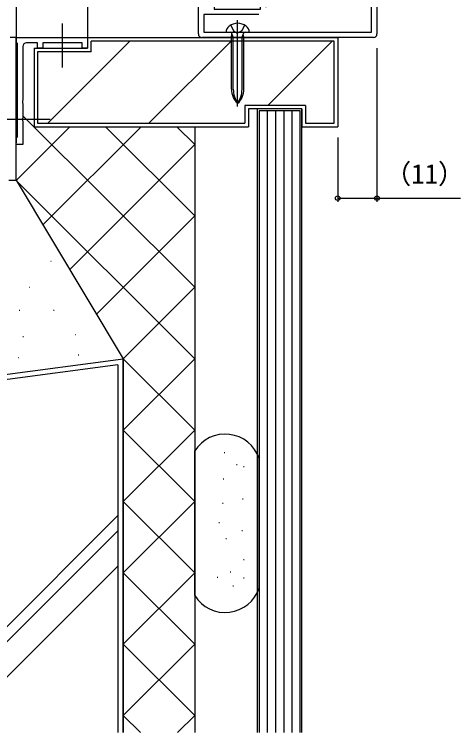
# Model space of a CAD drawing. Units: millimetres, scale not verified. Extents: x -438 to 438, y -464 to 465.
# Drawn here: x 144 to 268.9, y 18 to 219.3 of the extents above; entities that cross this region are included whole.
import ezdxf
from ezdxf.enums import TextEntityAlignment as Align

# ---------------------------------------------------------------- set-up
doc = ezdxf.new("R2010")
doc.units = ezdxf.units.MM
doc.header["$LTSCALE"] = 4
for name, color, linetype in [('0-2_YKK_11', 7, 'Continuous'), ('0-4_YKK_12', 2, 'Continuous'), ('0-5_YKK_13', 4, 'Continuous'), ('0-7_YKK_D', 6, 'Continuous'), ('0-9_YSS_K', 3, 'Continuous'), ('0-A_YSS_KE', 3, 'Continuous')]:
    doc.layers.add(name, color=color, linetype=linetype)
doc.styles.add('ＭＳ ゴシック', font='')
doc.styles.get('ＭＳ ゴシック').set_extended_font_data('MS Gothic')

msp = doc.modelspace()

# ---------------------------------------------------------------- linework, layer by layer
at = {"layer": '0-2_YKK_11'}
msp.add_line((244.5, 212.8), (196.5, 212.8), dxfattribs=at)
for points in [[(195.5, 213.8), (195.5, 233.8), (197, 233.8), (197, 231.8), (199.9, 231.8), (199.9, 227.5), (201.1, 227.5), (201.8, 226.8), (201.8, 226), (199.9, 226), (199.9, 220.8), (212.9, 220.8), (212.9, 226), (211, 226), (211, 226.8), (211.7, 227.5), (212.9, 227.5), (212.9, 233.8), (245.5, 233.8), (245.5, 213.8)], [(197, 214.3), (244, 214.3), (244, 232.3), (214.4, 232.3), (214.4, 227.5), (214.4, 221.3)], [(212.4, 219.3), (197, 219.3), (197, 214.3)], [(142.458, 172.8), (144.5, 172.8), (144.5, 212.8), (142.87, 212.8)], [(144.9, 185), (144.9, 211.1), (144.7, 211.3), (144.5, 211.5), (144.5, 212.8), (164.5, 212.8), (164.5, 209.8), (163, 209.8), (163, 211.3), (152, 211.3), (152, 209.8), (150.5, 209.8), (150.5, 211.3), (147.4, 211.3)], [(146.4, 210.3), (146.4, 195.258), (146.28, 195.075), (146.28, 194.525), (146.4, 194.342), (146.4, 190.258), (146.28, 190.075), (146.28, 189.525), (146.4, 189.342), (146.4, 182.8), (144.5, 182.8), (144.5, 184.6), (144.7, 184.8), (144.9, 185)]]:
    msp.add_lwpolyline(points, dxfattribs=at)
for centre, start, end in [((196.5, 213.8), 180.00001, 269.99999), ((244.5, 213.8), 270.00001, 359.99999), ((147.4, 210.3), 90.00001, 179.99999)]:
    msp.add_arc(centre, 1, start, end, dxfattribs=at)
at = {"layer": '0-4_YKK_12'}
for p, q in [((144.5, 325.77), (144.5, 183.25)), ((164.5, 325.77), (164.5, 212.8))]:
    msp.add_line(p, q, dxfattribs=at)
at = {"layer": '0-5_YKK_13'}
for p, q in [((206.5, 193.522), (206.5, 217.675)), ((157.5, 204.362), (157.5, 216.733)), ((203.25, 214.3), (204.42, 214.3)), ((204.754, 212.9), (204.911, 213.704)), ((205.282, 212.9), (204.89, 213.972)), ((207.718, 212.9), (208.11, 213.972)), ((208.246, 212.9), (208.089, 213.704)), ((204.754, 198.326), (204.754, 212.9)), ((204.754, 212.9), (208.246, 212.9)), ((205.282, 198.326), (205.282, 212.9)), ((207.718, 198.326), (207.718, 212.9)), ((208.246, 198.326), (208.246, 212.9)), ((154.016, 189.8), (138.984, 189.8))]:
    msp.add_line(p, q, dxfattribs=at)
for points in [[(204.55, 216.293), (205.355, 214.664), (206.5, 214.055)], [(208.45, 216.293), (207.645, 214.664), (206.5, 214.055)], [(204.42, 214.3), (208.58, 214.3), (209.75, 214.3)]]:
    msp.add_lwpolyline(points, dxfattribs=at)
for centre, radius, start, end in [((205.35, 214.312), 2.1, 127.24889, 180.33651), ((206.5, 212.8), 4, 52.75222, 127.24778), ((207.65, 214.313), 2.1, 359.66036, 52.75222), ((204.42, 213.8), 0.5, 348.94828, 90), ((208.58, 213.8), 0.5, 90, 191.05172), ((210.268, 198.326), 5.513, 180, 226.89533), ((212.546, 198.326), 7.263, 180, 213.6577), ((202.732, 198.326), 5.513, 313.10467, 0), ((200.454, 198.326), 7.263, 326.3423, 0)]:
    msp.add_arc(centre, radius, start, end, dxfattribs=at)
at = {"layer": '0-7_YKK_D'}
for p, q in [((245.5, 209.8), (245.5, 166.8)), ((234.5, 184.8), (234.5, 166.8))]:
    msp.add_line(p, q, dxfattribs=at)
msp.add_lwpolyline([(234.5, 167.8), (245.5, 167.8), (268.905, 167.8)], dxfattribs=at)
for centre in [(234.5, 167.8), (245.5, 167.8)]:
    msp.add_circle(centre, 0.637, dxfattribs=at)
at = {"layer": '0-9_YSS_K'}
for p, q in [((153.363, 188.8), (176.363, 211.8)), ((165.5, 208.8), (165.5, 211.8)), ((233.5, 211.8), (165.5, 211.8)), ((181.647, 188.8), (204.647, 211.8)), ((214.931, 193.8), (232.932, 211.8)), ((233.5, 188.8), (233.5, 211.8)), ((165.5, 208.8), (150.5, 208.8)), ((150.5, 208.8), (150.5, 188.8)), ((208.5, 193.8), (208.5, 188.8)), ((225.5, 193.8), (208.5, 193.8)), ((225.5, 193.8), (225.5, 188.8)), ((214.8, 192.3), (214.799, 17.984)), ((217.1, 192.3), (217.099, 17.984)), ((219.4, 192.3), (219.399, 17.984)), ((221.7, 192.3), (221.699, 17.984)), ((146.4, 190.895), (194.5, 142.795)), ((159.53, 187.8), (144.512, 172.781)), ((150.5, 188.8), (208.5, 188.8)), ((179.52, 187.8), (152.007, 160.288)), ((153.7, 188.8), (208.5, 188.8)), ((169.493, 187.8), (194.5, 162.793)), ((189.491, 187.8), (194.5, 182.791)), ((225.5, 188.8), (233.5, 188.8)), ((194.5, 182.791), (159.503, 147.795)), ((144.352, 172.945), (194.5, 122.797)), ((144.5, 172.8), (174.502, 122.797)), ((194.5, 162.793), (167.002, 135.296)), ((154.182, 150.133), (154.282, 150.133)), ((148.185, 142.856), (148.285, 142.856)), ((194.5, 142.795), (174.502, 122.797)), ((145.304, 136.371), (145.504, 136.371)), ((154.937, 136.371), (155.137, 136.371)), ((146.375, 129.058), (146.575, 129.058)), ((161.036, 129.585), (161.136, 129.585)), ((145.186, 123.164), (145.286, 123.164)), ((161.893, 123.885), (162.093, 123.885)), ((173.002, 121.084), (26.002, 101.484)), ((173.002, 121.026), (173.002, 17.984)), ((194.5, 122.797), (174.502, 102.799)), ((174.502, 122.797), (194.5, 102.799)), ((174.502, 102.799), (194.5, 82.801)), ((194.5, 102.799), (174.502, 82.801)), ((202.714, 96.537), (202.914, 96.537)), ((206.159, 93.092), (206.359, 93.092)), ((208.127, 92.6), (208.327, 92.6)), ((202.468, 89.155), (202.668, 89.155)), ((174.502, 82.801), (194.5, 62.803)), ((194.5, 82.801), (174.502, 62.803)), ((207.881, 83.496), (208.081, 83.496)), ((202.222, 82.266), (202.422, 82.266)), ((173.002, 78.821), (113.665, 19.484)), ((201.238, 76.852), (201.438, 76.852)), ((173.002, 74.578), (117.907, 19.484)), ((207.635, 74.638), (207.835, 74.638)), ((203.206, 72.423), (203.406, 72.423)), ((208.127, 66.518), (208.327, 66.518)), ((173.002, 64.679), (127.807, 19.484)), ((174.502, 62.803), (194.5, 42.805)), ((194.5, 62.803), (174.502, 42.805)), ((204.436, 63.073), (204.636, 63.073)), ((200.746, 61.596), (200.946, 61.596)), ((208.127, 61.35), (208.327, 61.35)), ((205.175, 59.136), (205.375, 59.136)), ((174.502, 42.805), (194.5, 22.806)), ((194.5, 42.805), (174.502, 22.806)), ((174.502, 22.806), (179.324, 17.984)), ((194.5, 22.806), (189.677, 17.984))]:
    msp.add_line(p, q, dxfattribs=at)
for points in [[(224.499, 17.984), (224.5, 192.8), (212, 192.8), (211.999, 17.984)], [(223.999, 17.984), (224, 192.3), (212.5, 192.3), (212.499, 17.984)]]:
    msp.add_lwpolyline(points, dxfattribs=at)
at = {"layer": '0-A_YSS_KE'}
for p, q in [((164.5, 212.8), (164.5, 209.8)), ((164.5, 212.8), (234.5, 212.8)), ((234.5, 212.8), (234.5, 187.8)), ((149.5, 209.8), (164.5, 209.8)), ((149.5, 209.8), (149.5, 187.8)), ((224.5, 192.8), (209.5, 192.8)), ((209.5, 192.8), (209.5, 187.8)), ((224.5, 192.8), (224.5, 187.8)), ((149.5, 187.8), (209.5, 187.8)), ((152.7, 187.8), (209.5, 187.8)), ((194.5, 187.8), (194.5, 17.984)), ((224.5, 187.8), (234.5, 187.8)), ((24.502, 102.797), (174.502, 122.797)), ((174.502, 122.797), (174.502, 17.984)), ((174.502, 17.984), (174.502, 122.797)), ((194.5, 56.386), (194.5, 96.922)), ((212.5, 58.531), (212.5, 94.776))]:
    msp.add_line(p, q, dxfattribs=at)
for centre, start, end in [((203, 91.654), 18.19487, 148.21167), ((203, 61.654), 211.78833, 341.80513)]:
    msp.add_arc(centre, 10, start, end, dxfattribs=at)

# ---------------------------------------------------------------- texts
at = {"layer": '0-7_YKK_D', "style": 'ＭＳ ゴシック'}
msp.add_text('（11）', height=5.499, dxfattribs=at).set_placement((247.59, 170.195), align=Align.BOTTOM_LEFT)

doc.saveas('drawing.dxf')
